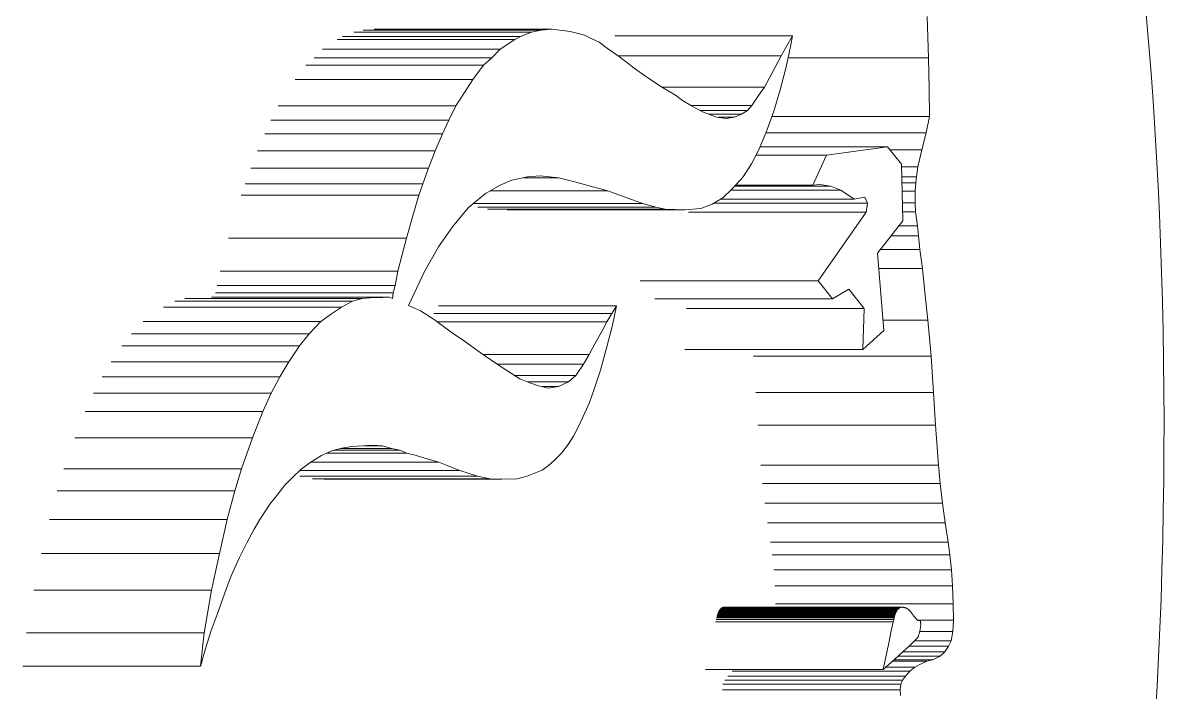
# Model space of a CAD drawing. Header units: inches. Extents: x 17 to 469, y 7 to 301.
# Drawn here: x 242.7172 to 243.1058, y 120.6438 to 120.8712 of the extents above; entities that cross this region are included whole.
import ezdxf

# ---------------------------------------------------------------- set-up
doc = ezdxf.new("R2010")
doc.units = ezdxf.units.IN
doc.header["$LTSCALE"] = 14
doc.header["$MEASUREMENT"] = 0
doc.layers.add('Visible (ANSI)', color=7, linetype='Continuous', lineweight=50)

msp = doc.modelspace()

# ---------------------------------------------------------------- linework, layer by layer
at = {"layer": 'Visible (ANSI)', "linetype": 'Continuous', "lineweight": 18}
for p, q in [((243.024709, 120.859294), (243.024273, 120.873343)), ((242.82957, 120.868078), (242.88994, 120.868078)), ((242.832777, 120.868769), (242.893147, 120.868769)), ((242.836497, 120.869091), (242.896868, 120.869091)), ((242.886122, 120.866565), (242.88994, 120.868078)), ((242.88994, 120.868078), (242.893147, 120.868769)), ((242.893147, 120.868769), (242.896868, 120.869091)), ((242.896868, 120.869091), (242.900488, 120.868617)), ((242.900488, 120.868617), (242.903069, 120.868337)), ((242.903069, 120.868337), (242.905359, 120.867664)), ((242.905359, 120.867664), (242.907956, 120.867006)), ((242.823877, 120.865546), (242.884247, 120.865546)), ((242.825751, 120.866565), (242.886122, 120.866565)), ((242.879292, 120.862255), (242.884247, 120.865546)), ((242.884247, 120.865546), (242.886122, 120.866565)), ((242.907956, 120.867006), (242.91035, 120.86581)), ((242.91035, 120.86581), (242.912915, 120.864624)), ((242.912915, 120.864624), (242.915688, 120.862525)), ((242.918226, 120.866804), (242.978597, 120.866804)), ((242.974679, 120.86003), (242.978597, 120.866804)), ((242.978142, 120.864344), (242.977292, 120.860467)), ((242.978597, 120.866804), (242.978142, 120.864344)), ((242.816064, 120.859341), (242.876434, 120.859341)), ((242.818921, 120.862255), (242.879292, 120.862255)), ((242.873609, 120.856824), (242.876434, 120.859341)), ((242.876434, 120.859341), (242.879292, 120.862255)), ((242.915688, 120.862525), (242.919811, 120.859686)), ((242.919311, 120.86003), (242.974679, 120.86003)), ((242.919811, 120.859686), (242.922207, 120.857832)), ((242.971488, 120.854044), (242.974679, 120.86003)), ((242.977292, 120.860467), (242.976296, 120.855781)), ((242.977043, 120.859294), (243.024709, 120.859294)), ((243.024939, 120.848828), (243.024709, 120.859294)), ((242.813238, 120.856824), (242.873609, 120.856824)), ((242.870006, 120.852028), (242.873609, 120.856824)), ((242.922207, 120.857832), (242.924774, 120.855854)), ((242.924774, 120.855854), (242.927444, 120.853882)), ((242.976296, 120.855781), (242.97441, 120.848513)), ((242.809636, 120.852028), (242.870006, 120.852028)), ((242.867139, 120.84761), (242.870006, 120.852028)), ((242.927444, 120.853882), (242.930729, 120.851678)), ((242.930729, 120.851678), (242.934391, 120.84923)), ((242.969022, 120.84941), (242.971488, 120.854044)), ((242.864185, 120.842979), (242.867139, 120.84761)), ((242.934121, 120.84941), (242.969022, 120.84941)), ((242.934391, 120.84923), (242.938823, 120.846676)), ((242.967004, 120.84653), (242.969022, 120.84941)), ((242.97441, 120.848513), (242.972205, 120.841228)), ((243.025126, 120.839407), (243.024939, 120.848828)), ((242.938823, 120.846676), (242.941219, 120.844822)), ((242.941219, 120.844822), (242.94423, 120.842999)), ((242.964694, 120.843117), (242.967004, 120.84653)), ((242.803814, 120.842979), (242.864185, 120.842979)), ((242.861777, 120.838111), (242.864185, 120.842979)), ((242.944035, 120.843117), (242.964694, 120.843117)), ((242.94423, 120.842999), (242.947993, 120.840951)), ((242.947057, 120.841461), (242.963232, 120.841461)), ((242.947993, 120.840951), (242.952792, 120.839214)), ((242.950136, 120.840175), (242.96129, 120.840175)), ((242.958904, 120.839131), (242.96129, 120.840175)), ((242.96129, 120.840175), (242.963232, 120.841461)), ((242.963232, 120.841461), (242.964694, 120.843117)), ((242.972205, 120.841228), (242.969524, 120.833715)), ((242.801407, 120.838111), (242.861777, 120.838111)), ((242.85971, 120.833524), (242.861777, 120.838111)), ((242.952792, 120.839214), (242.956003, 120.838719)), ((242.953329, 120.839131), (242.958904, 120.839131)), ((242.956003, 120.838719), (242.958904, 120.839131)), ((242.971555, 120.839407), (243.025126, 120.839407)), ((243.023943, 120.833809), (243.025126, 120.839407)), ((242.79934, 120.833524), (242.85971, 120.833524)), ((242.857204, 120.827729), (242.85971, 120.833524)), ((242.969524, 120.833715), (242.966929, 120.827587)), ((242.969558, 120.833809), (243.023943, 120.833809)), ((243.022445, 120.828079), (243.023943, 120.833809)), ((242.967561, 120.829079), (243.010844, 120.829079)), ((242.990111, 120.826245), (243.010844, 120.829079)), ((243.010844, 120.829079), (243.01559, 120.823241)), ((242.796833, 120.827729), (242.857204, 120.827729)), ((242.854902, 120.821813), (242.857204, 120.827729)), ((242.966929, 120.827587), (242.964661, 120.823373)), ((242.966206, 120.826245), (242.990111, 120.826245)), ((242.98542, 120.816123), (242.990111, 120.826245)), ((243.011657, 120.828079), (243.022445, 120.828079)), ((243.021186, 120.822258), (243.022445, 120.828079)), ((242.794532, 120.821813), (242.854902, 120.821813)), ((242.853002, 120.816561), (242.854902, 120.821813)), ((242.964661, 120.823373), (242.961756, 120.818922)), ((243.01559, 120.823241), (243.015984, 120.804004)), ((243.01561, 120.822258), (243.021186, 120.822258)), ((243.020692, 120.818943), (243.021186, 120.822258)), ((242.792631, 120.816561), (242.853002, 120.816561)), ((242.85168, 120.812679), (242.853002, 120.816561)), ((242.883277, 120.817756), (242.879248, 120.816115)), ((242.888581, 120.818847), (242.883277, 120.817756)), ((242.887279, 120.818579), (242.899176, 120.818579)), ((242.892857, 120.81928), (242.888581, 120.818847)), ((242.899176, 120.818579), (242.892857, 120.81928)), ((242.904649, 120.81722), (242.899176, 120.818579)), ((242.910759, 120.815483), (242.904649, 120.81722)), ((242.961756, 120.818922), (242.958055, 120.814839)), ((243.015678, 120.818943), (243.020692, 120.818943)), ((243.015721, 120.816874), (243.020432, 120.816874)), ((243.020229, 120.813985), (243.020432, 120.816874)), ((243.020432, 120.816874), (243.020692, 120.818943)), ((242.791309, 120.812679), (242.85168, 120.812679)), ((242.849404, 120.804896), (242.85168, 120.812679)), ((242.874268, 120.813197), (242.868446, 120.808391)), ((242.879248, 120.816115), (242.874268, 120.813197)), ((242.875818, 120.814105), (242.91586, 120.814105)), ((242.91586, 120.814105), (242.910759, 120.815483)), ((242.923854, 120.811238), (242.91586, 120.814105)), ((242.958055, 120.814839), (242.95488, 120.811808)), ((242.957525, 120.814333), (242.99501, 120.814333)), ((242.958816, 120.815679), (242.991592, 120.815679)), ((242.959219, 120.816123), (242.98542, 120.816123)), ((242.987848, 120.816247), (242.98542, 120.816123)), ((242.991592, 120.815679), (242.987848, 120.816247)), ((242.99501, 120.814333), (242.991592, 120.815679)), ((242.999549, 120.811272), (242.99501, 120.814333)), ((243.01578, 120.813985), (243.020229, 120.813985)), ((243.020216, 120.810078), (243.020229, 120.813985)), ((242.870146, 120.809794), (242.927681, 120.809794)), ((242.927681, 120.809794), (242.923854, 120.811238)), ((242.932091, 120.808585), (242.927681, 120.809794)), ((242.951225, 120.809572), (242.947408, 120.808147)), ((242.95488, 120.811808), (242.951225, 120.809572)), ((242.951897, 120.809983), (243.004083, 120.809983)), ((242.954003, 120.811272), (242.999549, 120.811272)), ((243.003092, 120.81196), (242.999549, 120.811272)), ((243.004083, 120.809983), (243.003092, 120.81196)), ((243.003568, 120.806917), (243.004083, 120.809983)), ((243.01586, 120.810078), (243.020216, 120.810078)), ((243.020333, 120.807), (243.020216, 120.810078)), ((242.847398, 120.798094), (242.849404, 120.804896)), ((242.868446, 120.808391), (242.863053, 120.801968)), ((242.871721, 120.808585), (242.932091, 120.808585)), ((242.874908, 120.807929), (242.935278, 120.807929)), ((242.881678, 120.807668), (242.942048, 120.807668)), ((242.935278, 120.807929), (242.932091, 120.808585)), ((242.942048, 120.807668), (242.935278, 120.807929)), ((242.947408, 120.808147), (242.942048, 120.807668)), ((242.943198, 120.806917), (243.003568, 120.806917)), ((242.987238, 120.783531), (243.003568, 120.806917)), ((243.015923, 120.807), (243.020333, 120.807)), ((243.020989, 120.802202), (243.020333, 120.807)), ((242.863053, 120.801968), (242.858299, 120.795168)), ((243.015984, 120.804004), (243.007423, 120.792925)), ((243.014592, 120.802202), (243.020989, 120.802202)), ((243.021372, 120.79889), (243.020989, 120.802202)), ((242.787028, 120.798094), (242.847398, 120.798094)), ((242.84587, 120.792037), (242.847398, 120.798094)), ((243.012033, 120.79889), (243.021372, 120.79889)), ((243.021867, 120.794187), (243.021372, 120.79889)), ((242.858299, 120.795168), (242.85355, 120.786729)), ((243.008399, 120.794187), (243.021867, 120.794187)), ((243.022662, 120.787751), (243.021867, 120.794187)), ((242.844553, 120.786816), (242.84587, 120.792037)), ((243.007423, 120.792925), (243.009548, 120.766682)), ((242.784183, 120.786816), (242.844553, 120.786816)), ((242.84355, 120.781992), (242.844553, 120.786816)), ((242.85355, 120.786729), (242.848176, 120.775184)), ((243.007842, 120.787751), (243.022662, 120.787751)), ((243.023541, 120.779732), (243.022662, 120.787751)), ((242.78318, 120.781992), (242.84355, 120.781992)), ((242.842945, 120.779487), (242.84355, 120.781992)), ((242.926868, 120.783531), (242.987238, 120.783531)), ((242.992117, 120.777446), (242.987238, 120.783531)), ((242.781229, 120.777979), (242.841599, 120.777979)), ((242.782574, 120.779487), (242.842945, 120.779487)), ((242.832497, 120.777513), (242.835118, 120.777788)), ((242.835118, 120.777788), (242.836467, 120.777857)), ((242.836467, 120.777857), (242.839381, 120.777865)), ((242.839381, 120.777865), (242.841599, 120.777979)), ((242.841599, 120.777979), (242.842711, 120.777517)), ((242.842711, 120.777517), (242.842945, 120.779487)), ((242.99775, 120.780775), (242.992117, 120.777446)), ((243.002958, 120.7742), (242.99775, 120.780775)), ((243.024559, 120.770224), (243.023541, 120.779732)), ((242.76496, 120.774665), (242.82533, 120.774665)), ((242.768733, 120.77664), (242.829103, 120.77664)), ((242.772127, 120.777513), (242.832497, 120.777513)), ((242.821941, 120.772394), (242.82533, 120.774665)), ((242.82533, 120.774665), (242.829103, 120.77664)), ((242.829103, 120.77664), (242.832497, 120.777513)), ((242.848176, 120.775184), (242.852219, 120.773416)), ((242.858354, 120.775033), (242.918725, 120.775033)), ((242.85837, 120.775034), (242.91874, 120.775034)), ((242.917149, 120.772443), (242.918725, 120.775033)), ((242.91874, 120.775034), (242.917374, 120.768465)), ((242.918725, 120.775033), (242.91874, 120.775034)), ((242.931746, 120.777446), (242.992117, 120.777446)), ((242.942588, 120.7742), (243.002958, 120.7742)), ((243.002415, 120.760236), (243.002958, 120.7742)), ((242.818372, 120.769764), (242.821941, 120.772394)), ((242.852219, 120.773416), (242.856887, 120.770473)), ((242.856779, 120.772443), (242.917149, 120.772443)), ((242.856887, 120.770473), (242.862591, 120.76615)), ((242.915551, 120.769657), (242.917149, 120.772443)), ((243.009261, 120.770224), (243.024559, 120.770224)), ((243.025693, 120.757946), (243.024559, 120.770224)), ((242.758002, 120.769764), (242.818372, 120.769764)), ((242.814446, 120.765542), (242.818372, 120.769764)), ((242.857964, 120.769657), (242.915551, 120.769657)), ((242.862591, 120.76615), (242.867135, 120.763041)), ((242.911474, 120.762115), (242.913872, 120.766548)), ((242.913872, 120.766548), (242.915551, 120.769657)), ((242.917374, 120.768465), (242.915517, 120.761105)), ((243.009548, 120.766682), (243.002415, 120.760236)), ((242.754076, 120.765542), (242.814446, 120.765542)), ((242.811154, 120.761527), (242.814446, 120.765542)), ((242.867135, 120.763041), (242.872466, 120.759177)), ((242.909508, 120.758514), (242.911474, 120.762115)), ((242.750783, 120.761527), (242.811154, 120.761527)), ((242.807458, 120.756093), (242.811154, 120.761527)), ((242.872466, 120.759177), (242.87792, 120.755478)), ((242.873444, 120.758514), (242.909508, 120.758514)), ((242.907623, 120.755235), (242.909508, 120.758514)), ((242.915517, 120.761105), (242.913333, 120.75326)), ((242.942045, 120.760236), (243.002415, 120.760236)), ((242.747088, 120.756093), (242.807458, 120.756093)), ((242.804479, 120.75098), (242.807458, 120.756093)), ((242.87792, 120.755478), (242.881886, 120.752817)), ((242.878282, 120.755235), (242.907623, 120.755235)), ((242.904957, 120.751439), (242.907623, 120.755235)), ((242.965323, 120.757946), (243.025693, 120.757946)), ((243.026508, 120.745599), (243.025693, 120.757946)), ((242.744109, 120.75098), (242.804479, 120.75098)), ((242.801509, 120.745408), (242.804479, 120.75098)), ((242.881886, 120.752817), (242.886, 120.75031)), ((242.884147, 120.751439), (242.904957, 120.751439)), ((242.90245, 120.749242), (242.904957, 120.751439)), ((242.913333, 120.75326), (242.911183, 120.746723)), ((242.886, 120.75031), (242.889384, 120.748892)), ((242.888549, 120.749242), (242.90245, 120.749242)), ((242.889384, 120.748892), (242.892273, 120.747926)), ((242.892273, 120.747926), (242.895615, 120.747142)), ((242.893494, 120.74764), (242.899117, 120.74764)), ((242.895615, 120.747142), (242.899117, 120.74764)), ((242.899117, 120.74764), (242.90245, 120.749242)), ((242.911183, 120.746723), (242.90957, 120.74217)), ((242.741138, 120.745408), (242.801509, 120.745408)), ((242.798632, 120.739142), (242.801509, 120.745408)), ((242.966138, 120.745599), (243.026508, 120.745599)), ((243.027185, 120.734532), (243.026508, 120.745599)), ((242.738261, 120.739142), (242.798632, 120.739142)), ((242.795129, 120.730221), (242.798632, 120.739142)), ((242.90957, 120.74217), (242.908026, 120.738738)), ((242.908026, 120.738738), (242.906008, 120.734278)), ((242.906008, 120.734278), (242.90421, 120.730833)), ((242.966815, 120.734532), (243.027185, 120.734532)), ((243.028192, 120.720967), (243.027185, 120.734532)), ((242.734759, 120.730221), (242.795129, 120.730221)), ((242.791393, 120.71965), (242.795129, 120.730221)), ((242.828907, 120.727277), (242.825471, 120.726682)), ((242.832454, 120.727458), (242.828907, 120.727277)), ((242.835782, 120.727768), (242.832454, 120.727458)), ((242.833077, 120.727516), (242.839349, 120.727516)), ((242.839349, 120.727516), (242.835782, 120.727768)), ((242.842357, 120.726553), (242.839349, 120.727516)), ((242.902338, 120.727943), (242.900104, 120.725035)), ((242.90421, 120.730833), (242.902338, 120.727943)), ((242.818603, 120.724235), (242.815079, 120.722085)), ((242.822036, 120.725808), (242.818603, 120.724235)), ((242.820279, 120.725003), (242.847574, 120.725003)), ((242.825471, 120.726682), (242.822036, 120.725808)), ((242.822785, 120.725999), (242.845182, 120.725999)), ((242.824962, 120.726553), (242.842357, 120.726553)), ((242.845182, 120.725999), (242.842357, 120.726553)), ((242.847574, 120.725003), (242.845182, 120.725999)), ((242.850399, 120.724309), (242.847574, 120.725003)), ((242.853986, 120.723236), (242.850399, 120.724309)), ((242.858386, 120.721921), (242.853986, 120.723236)), ((242.900104, 120.725035), (242.897759, 120.722679)), ((242.731022, 120.71965), (242.791393, 120.71965)), ((242.789154, 120.712192), (242.791393, 120.71965)), ((242.811685, 120.719536), (242.808799, 120.716873)), ((242.815079, 120.722085), (242.811685, 120.719536)), ((242.814862, 120.721921), (242.858386, 120.721921)), ((242.861793, 120.720559), (242.858386, 120.721921)), ((242.865526, 120.719073), (242.861793, 120.720559)), ((242.895594, 120.720753), (242.8935, 120.719248)), ((242.897759, 120.722679), (242.895594, 120.720753)), ((242.967821, 120.720967), (243.028192, 120.720967)), ((243.028719, 120.714723), (243.028192, 120.720967)), ((242.808799, 120.716873), (242.80613, 120.714082)), ((242.811184, 120.719073), (242.865526, 120.719073)), ((242.811224, 120.717141), (242.871594, 120.717141)), ((242.815534, 120.716244), (242.875904, 120.716244)), ((242.819516, 120.716168), (242.879886, 120.716168)), ((242.871594, 120.717141), (242.865526, 120.719073)), ((242.875904, 120.716244), (242.871594, 120.717141)), ((242.879886, 120.716168), (242.875904, 120.716244)), ((242.885025, 120.716291), (242.879886, 120.716168)), ((242.888424, 120.717164), (242.885025, 120.716291)), ((242.891296, 120.718297), (242.888424, 120.717164)), ((242.8935, 120.719248), (242.891296, 120.718297)), ((242.728783, 120.712192), (242.789154, 120.712192)), ((242.78656, 120.702444), (242.789154, 120.712192)), ((242.80613, 120.714082), (242.803392, 120.710589)), ((242.968349, 120.714723), (243.028719, 120.714723)), ((243.029517, 120.708036), (243.028719, 120.714723)), ((242.801085, 120.707677), (242.797684, 120.70244)), ((242.803392, 120.710589), (242.801085, 120.707677)), ((242.969147, 120.708036), (243.029517, 120.708036)), ((243.030445, 120.701299), (243.029517, 120.708036)), ((242.72619, 120.702444), (242.78656, 120.702444)), ((242.783882, 120.690943), (242.78656, 120.702444)), ((242.797684, 120.70244), (242.795741, 120.699127)), ((242.970075, 120.701299), (243.030445, 120.701299)), ((243.03148, 120.694773), (243.030445, 120.701299)), ((242.795741, 120.699127), (242.793223, 120.694527)), ((242.793223, 120.694527), (242.790779, 120.689513)), ((242.971109, 120.694773), (243.03148, 120.694773)), ((243.032054, 120.690485), (243.03148, 120.694773)), ((242.723512, 120.690943), (242.783882, 120.690943)), ((242.781253, 120.678395), (242.783882, 120.690943)), ((242.790779, 120.689513), (242.787932, 120.683305)), ((242.971683, 120.690485), (243.032054, 120.690485)), ((243.032577, 120.685333), (243.032054, 120.690485)), ((242.972207, 120.685333), (243.032577, 120.685333)), ((243.032942, 120.679904), (243.032577, 120.685333)), ((242.787932, 120.683305), (242.785637, 120.67718)), ((242.720882, 120.678395), (242.781253, 120.678395)), ((242.778766, 120.663932), (242.781253, 120.678395)), ((242.785637, 120.67718), (242.783091, 120.670204)), ((242.972572, 120.679904), (243.032942, 120.679904)), ((243.033149, 120.673849), (243.032942, 120.679904)), ((242.972779, 120.673849), (243.033149, 120.673849)), ((243.033195, 120.668301), (243.033149, 120.673849)), ((242.783091, 120.670204), (242.781155, 120.664796)), ((242.952717, 120.669053), (243.013087, 120.669053)), ((242.952805, 120.669378), (243.013176, 120.669378)), ((242.952887, 120.669656), (243.013257, 120.669656)), ((242.952967, 120.669918), (243.013337, 120.669918)), ((242.953047, 120.670163), (243.013417, 120.670163)), ((242.953127, 120.670392), (243.013497, 120.670392)), ((242.953207, 120.670607), (243.013577, 120.670607)), ((242.953287, 120.670807), (243.013657, 120.670807)), ((242.953368, 120.670993), (243.013738, 120.670993)), ((242.953449, 120.671166), (243.01382, 120.671166)), ((242.953532, 120.671326), (243.013902, 120.671326)), ((242.953616, 120.671475), (243.013986, 120.671475)), ((242.953702, 120.671612), (243.014072, 120.671612)), ((242.953789, 120.67174), (243.01416, 120.67174)), ((242.953879, 120.671857), (243.014249, 120.671857)), ((242.95397, 120.671965), (243.014341, 120.671965)), ((242.954065, 120.672066), (243.014435, 120.672066)), ((242.954162, 120.672158), (243.014532, 120.672158)), ((242.954262, 120.672244), (243.014632, 120.672244)), ((242.954365, 120.672322), (243.014735, 120.672322)), ((242.954471, 120.672393), (243.014842, 120.672393)), ((242.954581, 120.672456), (243.014952, 120.672456)), ((242.954696, 120.672511), (243.015066, 120.672511)), ((242.954814, 120.672557), (243.015185, 120.672557)), ((242.954938, 120.672594), (243.015308, 120.672594)), ((242.955066, 120.672623), (243.015436, 120.672623)), ((242.955198, 120.672641), (243.015569, 120.672641)), ((242.955476, 120.672652), (243.015847, 120.672652)), ((243.012961, 120.668533), (243.013087, 120.669053)), ((243.013087, 120.669053), (243.013176, 120.669378)), ((243.013176, 120.669378), (243.013257, 120.669656)), ((243.013257, 120.669656), (243.013337, 120.669918)), ((243.013337, 120.669918), (243.013417, 120.670163)), ((243.013417, 120.670163), (243.013497, 120.670392)), ((243.013497, 120.670392), (243.013577, 120.670607)), ((243.013577, 120.670607), (243.013657, 120.670807)), ((243.013657, 120.670807), (243.013738, 120.670993)), ((243.013738, 120.670993), (243.01382, 120.671166)), ((243.01382, 120.671166), (243.013902, 120.671326)), ((243.013902, 120.671326), (243.013986, 120.671475)), ((243.013986, 120.671475), (243.014072, 120.671612)), ((243.014072, 120.671612), (243.01416, 120.67174)), ((243.01416, 120.67174), (243.014249, 120.671857)), ((243.014249, 120.671857), (243.014341, 120.671965)), ((243.014341, 120.671965), (243.014435, 120.672066)), ((243.014435, 120.672066), (243.014532, 120.672158)), ((243.014532, 120.672158), (243.014632, 120.672244)), ((243.014632, 120.672244), (243.014735, 120.672322)), ((243.014735, 120.672322), (243.014842, 120.672393)), ((243.014842, 120.672393), (243.014952, 120.672456)), ((243.014952, 120.672456), (243.015066, 120.672511)), ((243.015066, 120.672511), (243.015185, 120.672557)), ((243.015185, 120.672557), (243.015308, 120.672594)), ((243.015308, 120.672594), (243.015436, 120.672623)), ((243.015436, 120.672623), (243.015569, 120.672641)), ((243.015569, 120.672641), (243.015706, 120.672651)), ((243.015706, 120.672651), (243.015847, 120.672652)), ((243.015847, 120.672652), (243.01599, 120.672645)), ((243.01599, 120.672645), (243.016135, 120.672631)), ((243.016135, 120.672631), (243.016282, 120.672609)), ((243.016282, 120.672609), (243.016428, 120.672581)), ((243.016428, 120.672581), (243.016574, 120.672546)), ((243.016574, 120.672546), (243.016718, 120.672506)), ((243.016718, 120.672506), (243.016861, 120.67246)), ((243.016861, 120.67246), (243.017002, 120.672409)), ((243.017002, 120.672409), (243.017141, 120.672351)), ((243.017141, 120.672351), (243.017278, 120.672288)), ((243.017278, 120.672288), (243.017413, 120.67222)), ((243.017413, 120.67222), (243.017545, 120.672145)), ((243.017545, 120.672145), (243.017674, 120.672065)), ((243.017674, 120.672065), (243.017801, 120.671979)), ((243.017801, 120.671979), (243.017925, 120.671887)), ((243.017925, 120.671887), (243.018047, 120.671788)), ((243.018047, 120.671788), (243.018167, 120.671683)), ((243.018167, 120.671683), (243.018285, 120.671571)), ((243.018285, 120.671571), (243.018402, 120.671451)), ((243.018402, 120.671451), (243.018518, 120.671324)), ((243.018518, 120.671324), (243.018633, 120.671188)), ((243.018633, 120.671188), (243.018748, 120.671044)), ((243.018748, 120.671044), (243.018863, 120.670894)), ((243.018863, 120.670894), (243.018978, 120.670737)), ((243.018978, 120.670737), (243.019094, 120.670577)), ((243.019094, 120.670577), (243.019211, 120.670414)), ((243.019211, 120.670414), (243.019329, 120.670249)), ((243.019329, 120.670249), (243.019449, 120.670085)), ((243.019449, 120.670085), (243.01957, 120.669922)), ((243.01957, 120.669922), (243.019693, 120.669761)), ((243.019693, 120.669761), (243.019817, 120.669605)), ((243.019817, 120.669605), (243.01994, 120.669454)), ((243.01994, 120.669454), (243.020061, 120.669308)), ((243.020061, 120.669308), (243.020178, 120.669169)), ((243.020178, 120.669169), (243.02029, 120.669038)), ((243.02029, 120.669038), (243.020394, 120.668916)), ((243.020394, 120.668916), (243.020491, 120.668804)), ((243.020491, 120.668804), (243.020578, 120.668702)), ((242.952391, 120.667643), (243.012761, 120.667643)), ((242.952591, 120.668533), (243.012961, 120.668533)), ((243.011993, 120.664043), (243.012451, 120.666205)), ((243.012451, 120.666205), (243.012761, 120.667643)), ((243.012761, 120.667643), (243.012961, 120.668533)), ((243.020578, 120.668702), (243.020656, 120.66861)), ((243.020656, 120.66861), (243.020728, 120.668528)), ((243.020728, 120.668528), (243.020792, 120.668457)), ((243.020792, 120.668457), (243.020852, 120.668395)), ((243.020852, 120.668395), (243.020909, 120.668342)), ((243.020909, 120.668342), (243.020963, 120.668298)), ((243.020959, 120.668301), (243.033195, 120.668301)), ((243.020963, 120.668298), (243.021015, 120.668263)), ((243.021015, 120.668263), (243.021067, 120.668236)), ((243.021064, 120.668238), (243.021615, 120.668238)), ((243.021067, 120.668236), (243.02112, 120.668217)), ((243.02112, 120.668217), (243.021172, 120.668204)), ((243.021172, 120.668204), (243.021223, 120.668197)), ((243.021223, 120.668197), (243.021275, 120.668195)), ((243.021275, 120.668195), (243.021326, 120.668197)), ((243.021326, 120.668197), (243.021376, 120.668202)), ((243.021376, 120.668202), (243.021425, 120.668209)), ((243.021425, 120.668209), (243.021474, 120.668218)), ((243.021474, 120.668218), (243.021522, 120.668226)), ((243.021522, 120.668226), (243.02157, 120.668233)), ((243.02157, 120.668233), (243.021615, 120.668238)), ((243.021615, 120.668238), (243.02166, 120.668237)), ((243.02166, 120.668237), (243.021703, 120.668232)), ((243.021703, 120.668232), (243.021745, 120.668219)), ((243.021745, 120.668219), (243.021785, 120.668198)), ((243.021785, 120.668198), (243.021824, 120.668167)), ((243.021824, 120.668167), (243.02186, 120.668127)), ((243.02186, 120.668127), (243.021895, 120.668077)), ((243.021923, 120.665158), (243.021868, 120.664883)), ((243.021895, 120.668077), (243.021927, 120.66802)), ((243.02197, 120.665414), (243.021923, 120.665158)), ((243.021927, 120.66802), (243.021957, 120.667955)), ((243.021957, 120.667955), (243.021984, 120.667882)), ((243.022008, 120.665654), (243.02197, 120.665414)), ((243.021984, 120.667882), (243.022009, 120.667803)), ((243.022039, 120.665876), (243.022008, 120.665654)), ((243.022009, 120.667803), (243.022031, 120.667717)), ((243.022031, 120.667717), (243.02205, 120.667626)), ((243.022063, 120.666083), (243.022039, 120.665876)), ((243.02205, 120.667626), (243.022066, 120.667528)), ((243.02208, 120.666276), (243.022063, 120.666083)), ((243.022066, 120.667528), (243.02208, 120.667423)), ((243.02208, 120.667423), (243.02209, 120.667311)), ((243.022092, 120.666456), (243.02208, 120.666276)), ((243.02209, 120.667311), (243.022098, 120.667192)), ((243.0221, 120.666624), (243.022092, 120.666456)), ((243.022098, 120.667192), (243.022103, 120.667064)), ((243.022104, 120.66678), (243.0221, 120.666624)), ((243.022103, 120.667064), (243.022105, 120.666927)), ((243.022105, 120.666927), (243.022104, 120.66678)), ((243.032995, 120.664384), (243.033195, 120.668301)), ((242.718396, 120.663932), (242.778766, 120.663932)), ((242.777522, 120.652621), (242.778766, 120.663932)), ((242.781155, 120.664796), (242.779759, 120.660394)), ((243.011352, 120.66098), (243.011993, 120.664043)), ((243.020474, 120.661653), (243.019575, 120.660745)), ((243.020098, 120.661273), (243.032473, 120.661273)), ((243.020976, 120.662229), (243.020474, 120.661653)), ((243.021215, 120.662591), (243.020976, 120.662229)), ((243.021322, 120.662857), (243.021215, 120.662591)), ((243.021408, 120.663123), (243.021322, 120.662857)), ((243.021493, 120.663405), (243.021408, 120.663123)), ((243.021576, 120.663698), (243.021493, 120.663405)), ((243.021657, 120.663998), (243.021576, 120.663698)), ((243.021733, 120.664298), (243.021657, 120.663998)), ((243.021804, 120.664595), (243.021733, 120.664298)), ((243.021753, 120.664384), (243.032995, 120.664384)), ((243.021868, 120.664883), (243.021804, 120.664595)), ((243.031601, 120.659378), (243.032473, 120.661273)), ((243.032473, 120.661273), (243.032995, 120.664384)), ((242.779759, 120.660394), (242.778404, 120.655779)), ((243.01049, 120.65684), (243.011352, 120.66098)), ((243.01606, 120.657464), (243.013178, 120.654856)), ((243.016055, 120.65746), (243.030276, 120.65746)), ((243.018148, 120.659388), (243.01606, 120.657464)), ((243.018137, 120.659378), (243.031601, 120.659378)), ((243.019575, 120.660745), (243.018148, 120.659388)), ((243.028736, 120.656045), (243.030276, 120.65746)), ((243.030276, 120.65746), (243.031601, 120.659378)), ((242.777821, 120.653669), (242.777522, 120.652621)), ((242.778404, 120.655779), (242.777821, 120.653669)), ((243.009371, 120.651446), (243.01049, 120.65684)), ((243.013178, 120.654856), (243.009371, 120.651446)), ((243.012611, 120.654348), (243.024235, 120.654348)), ((243.013071, 120.65476), (243.026258, 120.65476)), ((243.014492, 120.656045), (243.028736, 120.656045)), ((243.020088, 120.652285), (243.022028, 120.65331)), ((243.022028, 120.65331), (243.024235, 120.654348)), ((243.024235, 120.654348), (243.026258, 120.65476)), ((243.026258, 120.65476), (243.028736, 120.656045)), ((242.717151, 120.652621), (242.777522, 120.652621)), ((242.949001, 120.651446), (243.009371, 120.651446)), ((242.958071, 120.650968), (243.018441, 120.650968)), ((243.010308, 120.652285), (243.020088, 120.652285)), ((243.016955, 120.649247), (243.018441, 120.650968)), ((243.018441, 120.650968), (243.020088, 120.652285)), ((242.954943, 120.64649), (243.015314, 120.64649)), ((242.955551, 120.647857), (243.015922, 120.647857)), ((242.956585, 120.649247), (243.016955, 120.649247)), ((243.01516, 120.644632), (243.015314, 120.64649)), ((243.015314, 120.64649), (243.015922, 120.647857)), ((243.015922, 120.647857), (243.016955, 120.649247)), ((242.95479, 120.644632), (243.01516, 120.644632)), ((243.015194, 120.64268), (243.01516, 120.644632))]:
    msp.add_line(p, q, dxfattribs=at)
msp.add_ellipse((242.993617, 120.733969), major_axis=(0, 0.42942), ratio=0.258819, start_param=3.2341876, end_param=6.1529824, dxfattribs=at)

doc.saveas('drawing.dxf')
